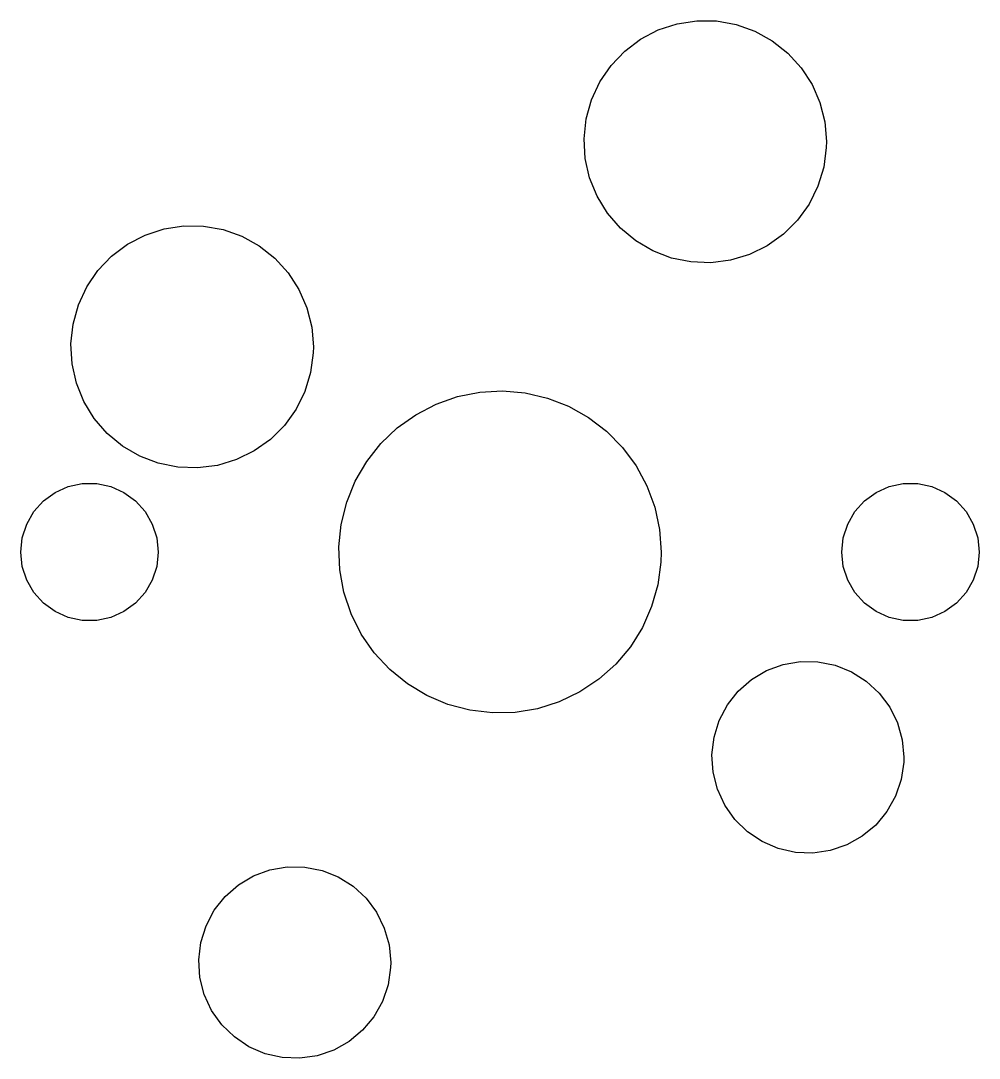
# Model space of a CAD drawing. Extents: x 3.34 to 9.76, y -5.25 to -1.36.
# Drawn here: x 5.766 to 6.234, y -5.247 to -4.741 of the extents above; entities that cross this region are included whole.
import ezdxf

# ---------------------------------------------------------------- set-up
doc = ezdxf.new("R2010")
doc.units = 0
doc.header["$MEASUREMENT"] = 0
doc.layers.add('BLACK', color=7, linetype='CONTINUOUS')

msp = doc.modelspace()

# ---------------------------------------------------------------- linework, layer by layer
at = {"layer": 'BLACK', "linetype": 'CONTINUOUS'}
for p, q in [((6.08631, -4.74255), (6.09588, -4.74109)), ((6.09588, -4.74109), (6.10556, -4.74121)), ((6.10556, -4.74121), (6.11509, -4.7429)), ((6.06853, -4.75003), (6.07712, -4.74556)), ((6.07712, -4.74556), (6.08631, -4.74255)), ((6.11509, -4.7429), (6.12421, -4.74613)), ((6.12421, -4.74613), (6.13268, -4.75081)), ((6.06079, -4.75584), (6.06853, -4.75003)), ((6.13268, -4.75081), (6.14028, -4.75681)), ((6.05411, -4.76284), (6.06079, -4.75584)), ((6.14028, -4.75681), (6.14679, -4.76397)), ((6.04865, -4.77083), (6.05411, -4.76284)), ((6.14679, -4.76397), (6.15205, -4.77209)), ((6.04458, -4.77961), (6.04865, -4.77083)), ((6.15205, -4.77209), (6.1559, -4.78097)), ((6.04199, -4.78893), (6.04458, -4.77961)), ((6.1559, -4.78097), (6.15826, -4.79035)), ((6.04096, -4.79856), (6.04199, -4.78893)), ((6.15826, -4.79035), (6.15906, -4.8)), ((6.04152, -4.80822), (6.04096, -4.79856)), ((6.15898, -4.80288), (6.15772, -4.81248)), ((6.15906, -4.8), (6.15898, -4.80288)), ((6.04365, -4.81766), (6.04152, -4.80822)), ((6.15772, -4.81248), (6.15491, -4.82174)), ((6.04729, -4.82663), (6.04365, -4.81766)), ((6.15491, -4.82174), (6.15062, -4.83042)), ((6.05234, -4.83488), (6.04729, -4.82663)), ((6.15062, -4.83042), (6.14497, -4.83827)), ((6.05868, -4.84219), (6.05234, -4.83488)), ((6.14497, -4.83827), (6.13812, -4.84511)), ((5.82712, -4.84556), (5.83631, -4.84255)), ((5.83631, -4.84255), (5.84588, -4.84109)), ((5.84588, -4.84109), (5.85556, -4.84121)), ((5.85556, -4.84121), (5.86509, -4.8429)), ((5.86509, -4.8429), (5.87421, -4.84613)), ((6.06613, -4.84838), (6.05868, -4.84219)), ((5.81853, -4.85003), (5.82712, -4.84556)), ((5.87421, -4.84613), (5.88268, -4.85081)), ((6.07448, -4.85326), (6.06613, -4.84838)), ((6.13812, -4.84511), (6.13024, -4.85073)), ((5.81079, -4.85584), (5.81853, -4.85003)), ((5.88268, -4.85081), (5.89028, -4.85681)), ((6.08352, -4.85671), (6.07448, -4.85326)), ((6.13024, -4.85073), (6.12155, -4.85498)), ((5.80411, -4.86284), (5.81079, -4.85584)), ((5.89028, -4.85681), (5.89679, -4.86397)), ((6.09301, -4.85864), (6.08352, -4.85671)), ((6.10268, -4.85899), (6.09301, -4.85864)), ((6.11228, -4.85776), (6.10268, -4.85899)), ((6.12155, -4.85498), (6.11228, -4.85776)), ((5.79865, -4.87083), (5.80411, -4.86284)), ((5.89679, -4.86397), (5.90205, -4.87209)), ((5.79458, -4.87961), (5.79865, -4.87083)), ((5.90205, -4.87209), (5.9059, -4.88097)), ((5.79199, -4.88893), (5.79458, -4.87961)), ((5.9059, -4.88097), (5.90826, -4.89035)), ((5.79096, -4.89856), (5.79199, -4.88893)), ((5.90826, -4.89035), (5.90906, -4.9)), ((5.79152, -4.90822), (5.79096, -4.89856)), ((5.90898, -4.90288), (5.90772, -4.91248)), ((5.90906, -4.9), (5.90898, -4.90288)), ((5.79365, -4.91766), (5.79152, -4.90822)), ((5.90772, -4.91248), (5.90491, -4.92174)), ((5.79729, -4.92663), (5.79365, -4.91766)), ((5.90491, -4.92174), (5.90062, -4.93042)), ((5.96882, -4.92796), (5.97929, -4.92428)), ((5.97929, -4.92428), (5.99016, -4.92212)), ((5.99016, -4.92212), (6.00123, -4.92151)), ((6.00123, -4.92151), (6.01228, -4.92247)), ((6.01228, -4.92247), (6.02308, -4.92497)), ((5.80234, -4.93488), (5.79729, -4.92663)), ((5.95898, -4.93307), (5.96882, -4.92796)), ((6.02308, -4.92497), (6.03342, -4.92897)), ((6.03342, -4.92897), (6.0431, -4.93439)), ((5.90062, -4.93042), (5.89497, -4.93827)), ((5.94996, -4.93951), (5.95898, -4.93307)), ((6.0431, -4.93439), (6.05191, -4.94112)), ((5.80868, -4.94219), (5.80234, -4.93488)), ((5.89497, -4.93827), (5.88812, -4.94511)), ((5.94194, -4.94717), (5.94996, -4.93951)), ((5.81613, -4.94838), (5.80868, -4.94219)), ((6.05191, -4.94112), (6.05969, -4.94902)), ((5.82448, -4.95326), (5.81613, -4.94838)), ((5.88812, -4.94511), (5.88024, -4.95073)), ((5.93507, -4.95588), (5.94194, -4.94717)), ((6.05969, -4.94902), (6.06628, -4.95794)), ((5.83352, -4.95671), (5.82448, -4.95326)), ((5.88024, -4.95073), (5.87155, -4.95498)), ((5.84301, -4.95864), (5.83352, -4.95671)), ((5.85268, -4.95899), (5.84301, -4.95864)), ((5.86228, -4.95776), (5.85268, -4.95899)), ((5.87155, -4.95498), (5.86228, -4.95776)), ((5.9295, -4.96546), (5.93507, -4.95588)), ((6.06628, -4.95794), (6.07155, -4.9677)), ((5.78325, -4.97099), (5.78965, -4.96814)), ((5.78965, -4.96814), (5.7965, -4.96668)), ((5.7965, -4.96668), (5.8035, -4.96668)), ((5.8035, -4.96668), (5.81035, -4.96814)), ((5.81035, -4.96814), (5.81675, -4.97099)), ((5.92534, -4.97574), (5.9295, -4.96546)), ((6.07155, -4.9677), (6.07538, -4.9781)), ((6.18325, -4.97099), (6.18965, -4.96814)), ((6.18965, -4.96814), (6.1965, -4.96668)), ((6.1965, -4.96668), (6.2035, -4.96668)), ((6.2035, -4.96668), (6.21035, -4.96814)), ((6.21035, -4.96814), (6.21675, -4.97099)), ((5.7729, -4.98031), (5.77758, -4.9751)), ((5.77758, -4.9751), (5.78325, -4.97099)), ((5.81675, -4.97099), (5.82242, -4.9751)), ((5.82242, -4.9751), (5.8271, -4.98031)), ((6.1729, -4.98031), (6.17758, -4.9751)), ((6.17758, -4.9751), (6.18325, -4.97099)), ((6.21675, -4.97099), (6.22242, -4.9751)), ((6.22242, -4.9751), (6.2271, -4.98031)), ((5.92267, -4.9865), (5.92534, -4.97574)), ((6.07538, -4.9781), (6.07772, -4.98894)), ((5.7694, -4.98637), (5.7729, -4.98031)), ((5.8271, -4.98031), (5.8306, -4.98637)), ((6.1694, -4.98637), (6.1729, -4.98031)), ((6.2271, -4.98031), (6.2306, -4.98637)), ((5.76723, -4.99303), (5.7694, -4.98637)), ((5.8306, -4.98637), (5.83277, -4.99303)), ((5.92154, -4.99753), (5.92267, -4.9865)), ((6.07772, -4.98894), (6.0785, -5)), ((6.16723, -4.99303), (6.1694, -4.98637)), ((6.2306, -4.98637), (6.23277, -4.99303)), ((5.7665, -5), (5.76723, -4.99303)), ((5.83277, -4.99303), (5.8335, -5)), ((6.1665, -5), (6.16723, -4.99303)), ((6.23277, -4.99303), (6.2335, -5)), ((5.76723, -5.00697), (5.7665, -5)), ((5.8335, -5), (5.83277, -5.00697)), ((5.92197, -5.00861), (5.92154, -4.99753)), ((6.0785, -5), (6.07835, -5.00493)), ((6.16723, -5.00697), (6.1665, -5)), ((6.2335, -5), (6.23277, -5.00697)), ((6.07835, -5.00493), (6.07687, -5.01592)), ((5.7694, -5.01363), (5.76723, -5.00697)), ((5.83277, -5.00697), (5.8306, -5.01363)), ((5.92397, -5.01952), (5.92197, -5.00861)), ((6.1694, -5.01363), (6.16723, -5.00697)), ((6.23277, -5.00697), (6.2306, -5.01363)), ((5.7729, -5.01969), (5.7694, -5.01363)), ((5.8306, -5.01363), (5.8271, -5.01969)), ((6.1729, -5.01969), (6.1694, -5.01363)), ((6.2306, -5.01363), (6.2271, -5.01969)), ((5.77758, -5.0249), (5.7729, -5.01969)), ((5.8271, -5.01969), (5.82242, -5.0249)), ((5.92748, -5.03004), (5.92397, -5.01952)), ((6.07687, -5.01592), (6.07386, -5.02659)), ((6.17758, -5.0249), (6.1729, -5.01969)), ((6.2271, -5.01969), (6.22242, -5.0249)), ((5.78325, -5.02901), (5.77758, -5.0249)), ((5.82242, -5.0249), (5.81675, -5.02901)), ((6.18325, -5.02901), (6.17758, -5.0249)), ((6.22242, -5.0249), (6.21675, -5.02901)), ((5.78965, -5.03186), (5.78325, -5.02901)), ((5.81675, -5.02901), (5.81035, -5.03186)), ((5.93243, -5.03996), (5.92748, -5.03004)), ((6.07386, -5.02659), (6.06938, -5.03673)), ((6.18965, -5.03186), (6.18325, -5.02901)), ((6.21675, -5.02901), (6.21035, -5.03186)), ((5.7965, -5.03332), (5.78965, -5.03186)), ((5.8035, -5.03332), (5.7965, -5.03332)), ((5.81035, -5.03186), (5.8035, -5.03332)), ((6.1965, -5.03332), (6.18965, -5.03186)), ((6.2035, -5.03332), (6.1965, -5.03332)), ((6.21035, -5.03186), (6.2035, -5.03332)), ((5.93874, -5.04908), (5.93243, -5.03996)), ((6.06938, -5.03673), (6.06351, -5.04614)), ((5.94626, -5.05722), (5.93874, -5.04908)), ((6.06351, -5.04614), (6.05637, -5.05463)), ((6.05637, -5.05463), (6.04811, -5.06203)), ((6.12987, -5.0578), (6.1379, -5.05484)), ((6.1379, -5.05484), (6.14633, -5.05339)), ((6.14633, -5.05339), (6.15489, -5.05351)), ((6.15489, -5.05351), (6.16328, -5.05518)), ((6.16328, -5.05518), (6.17122, -5.05835)), ((5.95486, -5.06422), (5.94626, -5.05722)), ((6.12252, -5.06218), (6.12987, -5.0578)), ((6.17122, -5.05835), (6.17846, -5.06291)), ((5.96436, -5.06994), (5.95486, -5.06422)), ((6.04811, -5.06203), (6.03889, -5.06819)), ((6.11609, -5.06782), (6.12252, -5.06218)), ((6.17846, -5.06291), (6.18474, -5.06872)), ((5.97457, -5.07427), (5.96436, -5.06994)), ((6.03889, -5.06819), (6.0289, -5.07299)), ((6.11079, -5.07454), (6.11609, -5.06782)), ((6.18474, -5.06872), (6.18986, -5.07557)), ((5.98529, -5.07711), (5.97457, -5.07427)), ((6.0289, -5.07299), (6.01833, -5.07633)), ((6.10681, -5.08211), (6.11079, -5.07454)), ((6.18986, -5.07557), (6.19364, -5.08325)), ((5.9963, -5.07841), (5.98529, -5.07711)), ((6.00739, -5.07815), (5.9963, -5.07841)), ((6.01833, -5.07633), (6.00739, -5.07815)), ((6.10427, -5.09028), (6.10681, -5.08211)), ((6.19364, -5.08325), (6.19597, -5.09148)), ((6.10327, -5.09878), (6.10427, -5.09028)), ((6.19597, -5.09148), (6.19675, -5.1)), ((6.10383, -5.10731), (6.10327, -5.09878)), ((6.19675, -5.1), (6.19669, -5.10245)), ((6.19669, -5.10245), (6.19546, -5.11091)), ((6.10593, -5.11561), (6.10383, -5.10731)), ((6.19546, -5.11091), (6.19271, -5.11901)), ((6.10951, -5.12338), (6.10593, -5.11561)), ((6.19271, -5.11901), (6.18853, -5.12648)), ((6.11445, -5.13036), (6.10951, -5.12338)), ((6.18853, -5.12648), (6.18306, -5.13306)), ((6.12058, -5.13633), (6.11445, -5.13036)), ((6.12769, -5.14108), (6.12058, -5.13633)), ((6.18306, -5.13306), (6.17648, -5.13853)), ((6.13555, -5.14446), (6.12769, -5.14108)), ((6.17648, -5.13853), (6.16901, -5.14271)), ((6.1439, -5.14635), (6.13555, -5.14446)), ((6.15245, -5.14669), (6.1439, -5.14635)), ((6.16091, -5.14546), (6.15245, -5.14669)), ((6.16901, -5.14271), (6.16091, -5.14546)), ((5.87987, -5.1578), (5.8879, -5.15484)), ((5.8879, -5.15484), (5.89633, -5.15339)), ((5.89633, -5.15339), (5.90489, -5.15351)), ((5.90489, -5.15351), (5.91328, -5.15518)), ((5.91328, -5.15518), (5.92122, -5.15835)), ((5.87252, -5.16218), (5.87987, -5.1578)), ((5.92122, -5.15835), (5.92846, -5.16291)), ((5.86609, -5.16782), (5.87252, -5.16218)), ((5.92846, -5.16291), (5.93474, -5.16872)), ((5.86079, -5.17454), (5.86609, -5.16782)), ((5.93474, -5.16872), (5.93986, -5.17557)), ((5.85681, -5.18211), (5.86079, -5.17454)), ((5.93986, -5.17557), (5.94364, -5.18325)), ((5.85427, -5.19028), (5.85681, -5.18211)), ((5.94364, -5.18325), (5.94597, -5.19148)), ((5.85327, -5.19878), (5.85427, -5.19028)), ((5.94597, -5.19148), (5.94675, -5.2)), ((5.85383, -5.20731), (5.85327, -5.19878)), ((5.94669, -5.20245), (5.94546, -5.21091)), ((5.94675, -5.2), (5.94669, -5.20245)), ((5.85593, -5.21561), (5.85383, -5.20731)), ((5.94546, -5.21091), (5.94271, -5.21901)), ((5.85951, -5.22337), (5.85593, -5.21561)), ((5.94271, -5.21901), (5.93853, -5.22648)), ((5.86445, -5.23036), (5.85951, -5.22337)), ((5.93853, -5.22648), (5.93306, -5.23306)), ((5.87058, -5.23633), (5.86445, -5.23036)), ((5.87769, -5.24108), (5.87058, -5.23633)), ((5.93306, -5.23306), (5.92648, -5.23853)), ((5.88555, -5.24446), (5.87769, -5.24108)), ((5.91901, -5.24271), (5.91091, -5.24546)), ((5.92648, -5.23853), (5.91901, -5.24271)), ((5.8939, -5.24635), (5.88555, -5.24446)), ((5.90245, -5.24669), (5.8939, -5.24635)), ((5.91091, -5.24546), (5.90245, -5.24669))]:
    msp.add_line(p, q, dxfattribs=at)

doc.saveas('drawing.dxf')
